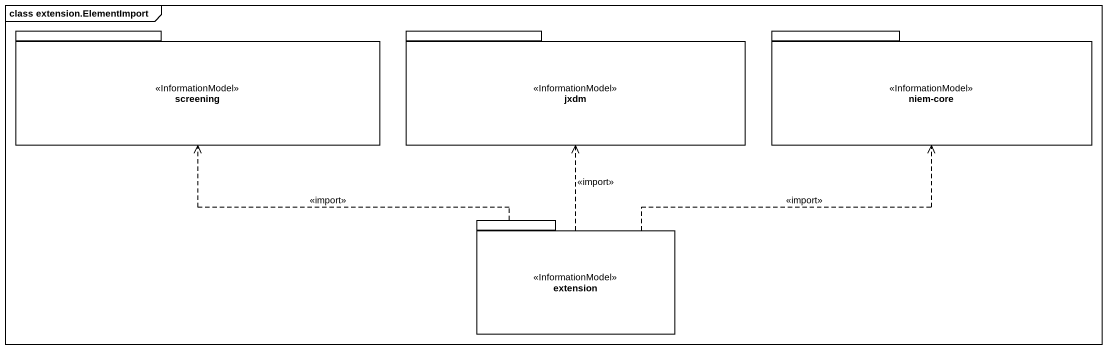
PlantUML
@startuml
mainframe class extension.ElementImport
package screening <<InformationModel>> {
}
package jxdm <<InformationModel>> {
}
package "niem-core" as niem_core <<InformationModel>> {
}
package extension <<InformationModel>> {
}
extension .left.> screening : <<import>>
extension .up.> jxdm : <<import>>
extension .right.> niem_core : <<import>>
@enduml
